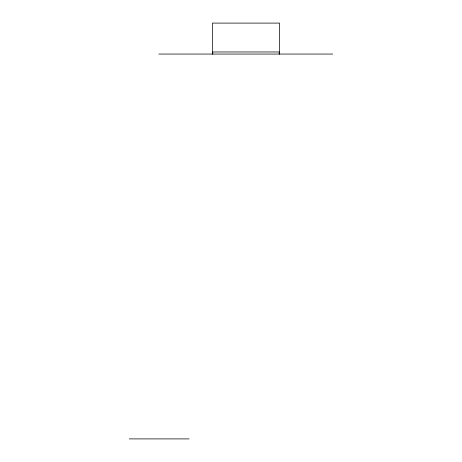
<?xml version="1.0" encoding="UTF-8"?>
<svg xmlns="http://www.w3.org/2000/svg" width="462" height="462" viewBox="0 0 462 462"><rect width="100%" height="100%" fill="white"/><g stroke="black" fill="none" stroke-linecap="round" stroke-linejoin="round"><path stroke-width="0.69" d="M158.807 54.054L332.715 54.054M129.296 438.9L189.097 438.9M279.562 54.054L279.562 23.1L212.433 23.1L212.433 54.054M279.215 54.054L279.215 51.969L212.78 51.969L212.78 54.054"/></g></svg>
